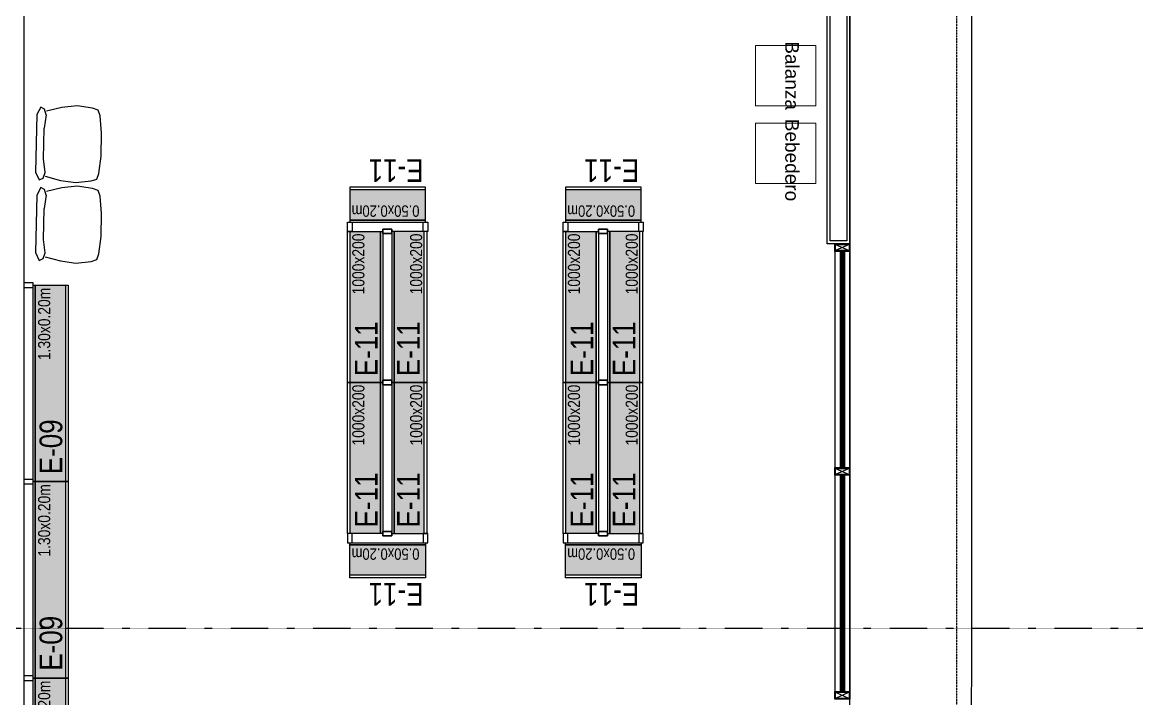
# Model space of a CAD drawing. Header units: millimetres. Extents: x 2698011 to 2856548, y 1019778 to 1210064.
# Drawn here: x 2810043 to 2817413, y 1128739 to 1133215 of the extents above; entities that cross this region are included whole.
import ezdxf
from ezdxf.enums import TextEntityAlignment as Align

# ---------------------------------------------------------------- set-up
doc = ezdxf.new("R2010")
doc.units = ezdxf.units.MM
for name, pattern in [('CONTINUA', [0]), ('DASHDOT2', [0.5, 0.25, -0.125, 0, -0.125]), ('DASHED', [19.05, 12.7, -6.35]), ('HIDDEN', [0.375, 0.25, -0.125])]:
    doc.linetypes.add(name, pattern=pattern)
for name, color, linetype in [('.corte', 9, 'Continuous'), ('.REVOQUE', 9, 'Continuous'), ('ABERTURA', 9, 'CONTINUA'), ('Bloques borde', 9, 'Continuous'), ('equipamiento', 9, 'Continuous'), ('Mampostería', 9, 'Continuous'), ('piso', 9, 'Continuous'), ('PROYECCIONES', 9, 'DASHED'), ('Y- TEXTOS', 9, 'Continuous')]:
    doc.layers.add(name, color=color, linetype=linetype)
for name, color, linetype, lineweight in [('_ textos', 9, 'Continuous', 5), ('P E11', 9, 'Continuous', 0), ('Y_ PERFILES', 9, 'Continuous', 0)]:
    doc.layers.add(name, color=color, linetype=linetype, lineweight=lineweight)
doc.styles.add('ARIAL NARROW', font='ARIALN.TTF')
doc.styles.add('esc 1.75', font='arial.ttf', dxfattribs={"height": 0.135})

# ---------------------------------------------------------------- blocks, each defined once
blk = doc.blocks.new('MM500x200-60 m')
blk.add_hatch(color=256).paths.add_polyline_path([(0.515, 0.0748), (0.515, 0.2748), (0.015, 0.2748), (0.015, 0.0748)])
at = {"layer": 'Bloques borde'}
for p, q in [((0.015, 0.293), (0.515, 0.293)), ((0.015, 0.0748), (0.015, 0.293)), ((0.015, 0.2748), (0.515, 0.2748)), ((0.515, 0.293), (0.515, 0.0748)), ((0.515, 0.0748), (0.015, 0.0748))]:
    blk.add_line(p, q, dxfattribs=at)
for points in [[(0.515, 0.0748), (0.515, 0.06), (0.015, 0.06), (0.015, 0.0748)], [(0.03, 0), (0.03, 0.06), (0, 0.06), (0, 0)], [(0.53, 0), (0.53, 0.06), (0.5, 0.06), (0.5, 0)]]:
    blk.add_lwpolyline(points, close=True, dxfattribs=at)
at = {"layer": '_ textos', "style": 'ARIAL NARROW'}
blk.add_attdef('S-01', (0.028, 0.3265), '', height=0.15, dxfattribs=at)
blk.add_attdef('0.50X0.20M', text='', height=0.075, dxfattribs=at).set_placement((0.5031, 0.1352), align=Align.MIDDLE_RIGHT)
blk = doc.blocks.new('MM1300x200-60 m')
blk.add_hatch(color=256).paths.add_polyline_path([(1315, 274.8), (15, 274.8), (15, 74.8), (1315, 74.8)])
at = {"layer": 'Bloques borde'}
for p, q in [((1315, 293), (15, 293)), ((15, 293), (15, 74.8)), ((1315, 274.8), (15, 274.8)), ((1315, 74.8), (1315, 293)), ((15, 74.8), (1315, 74.8))]:
    blk.add_line(p, q, dxfattribs=at)
for points in [[(15, 74.8), (15, 60), (1315, 60), (1315, 74.8)], [(0, 0), (0, 60), (30, 60), (30, 0)], [(1300, 0), (1300, 60), (1330, 60), (1330, 0)]]:
    blk.add_lwpolyline(points, close=True, dxfattribs=at)
at = {"layer": '_ textos', "style": 'ARIAL NARROW'}
blk.add_attdef('S-01', (64, 105.2), '', height=150, dxfattribs=at)
blk.add_attdef('1.30X0.20M', text='', height=80, dxfattribs=at).set_placement((1297.6, 134.5), align=Align.MIDDLE_RIGHT)
blk = doc.blocks.new('MHPLS036')
at = {"color": 0, "linetype": 'ByBlock'}
for p, q in [((-0.4064, 0.2413), (-0.4318, 0.1905)), ((-0.381, 0.2286), (-0.4064, 0.2413)), ((-0.3683, 0.1905), (-0.381, 0.2286)), ((-0.2667, 0.2413), (-0.3683, 0.2159)), ((-0.1651, 0.254), (-0.2667, 0.2413)), ((-0.0635, 0.2413), (-0.1651, 0.254)), ((-0.0254, 0.2286), (-0.0635, 0.2413)), ((-0.0127, 0.1905), (-0.0254, 0.2286)), ((-0.4318, 0.1905), (-0.4318, -0.1905)), ((-0.3683, 0.1905), (-0.381, 0.1016)), ((0, 0.0762), (-0.0127, 0.1905)), ((-0.381, -0.1016), (-0.381, 0.1016)), ((0, -0.0762), (0, 0.0762)), ((-0.3683, -0.1905), (-0.381, -0.1016)), ((-0.0127, -0.1905), (0, -0.0762)), ((-0.4318, -0.1905), (-0.4064, -0.2413)), ((-0.381, -0.2286), (-0.3683, -0.1905)), ((-0.3683, -0.2159), (-0.2667, -0.2413)), ((-0.0254, -0.2286), (-0.0127, -0.1905)), ((-0.4064, -0.2413), (-0.381, -0.2286)), ((-0.2667, -0.2413), (-0.1651, -0.254)), ((-0.1651, -0.254), (-0.0635, -0.2413)), ((-0.0635, -0.2413), (-0.0254, -0.2286))]:
    blk.add_line(p, q, dxfattribs=at)
blk = doc.blocks.new('MM1000x200-60')
blk.add_hatch(color=256).paths.add_polyline_path([(1015, 274.8), (15, 274.8), (15, 74.8), (1015, 74.8)])
at = {"layer": 'Bloques borde'}
for p, q in [((1015, 293), (15, 293)), ((15, 293), (15, 74.8)), ((1015, 274.8), (15, 274.8)), ((1015, 74.8), (1015, 293)), ((15, 74.8), (1015, 74.8))]:
    blk.add_line(p, q, dxfattribs=at)
for points in [[(15, 74.8), (15, 60), (1015, 60), (1015, 74.8)], [(0, 0), (0, 60), (30, 60), (30, 0)], [(1000, 0), (1000, 60), (1030, 60), (1030, 0)]]:
    blk.add_lwpolyline(points, close=True, dxfattribs=at)
at = {"layer": 'Y- TEXTOS', "style": 'ARIAL NARROW'}
blk.add_attdef('S-01', (75, 329.9), '', height=150, dxfattribs=at)
blk.add_attdef('1000X200', text='', height=100, dxfattribs=at).set_placement((1000, 94.8), align=Align.RIGHT)

msp = doc.modelspace()

# ---------------------------------------------------------------- linework, layer by layer
at = {"layer": '.corte', "linetype": 'DASHDOT2', "ltscale": 2}
msp.add_line((2737475.849, 1129202.793), (2831748.487, 1129207.141), dxfattribs=at)
at = {"layer": '.REVOQUE'}
msp.add_lwpolyline([(2809903.028, 1138126.998), (2809903.007, 1140733.705), (2810053.007, 1140733.705), (2810053.007, 1140485.077), (2815516.046, 1140485.077), (2815516.108, 1131749.138), (2815366.108, 1131749.138), (2815366.046, 1140335.077), (2810053.008, 1140335.077), (2810053.049, 1121160.661), (2809903.049, 1121160.661)], dxfattribs=at)
at = {"layer": 'ABERTURA', "linetype": 'ByBlock'}
for p, q in [((2815416.11, 1131699.138), (2815416.11, 1130267.805)), ((2815451.11, 1131699.138), (2815451.11, 1130267.805)), ((2815461.11, 1131684.138), (2815461.11, 1130270.305)), ((2815466.11, 1131696.638), (2815466.11, 1130270.305)), ((2815471.11, 1131684.138), (2815471.11, 1130270.305)), ((2815481.11, 1131699.138), (2815481.11, 1130267.805)), ((2815516.11, 1131699.138), (2815516.11, 1130267.805)), ((2815416.11, 1130217.805), (2815416.109, 1128786.472)), ((2815451.11, 1130217.805), (2815451.109, 1128786.472)), ((2815461.11, 1130202.805), (2815461.109, 1128788.972)), ((2815466.11, 1130215.305), (2815466.109, 1128788.972)), ((2815471.11, 1130202.805), (2815471.109, 1128788.972)), ((2815481.11, 1130217.805), (2815481.109, 1128786.472)), ((2815516.11, 1130217.805), (2815516.109, 1128786.472))]:
    msp.add_line(p, q, dxfattribs=at)
for points in [[(2815516.11, 1131699.138), (2815416.11, 1131699.138), (2815416.11, 1131749.138), (2815516.11, 1131749.138)], [(2815511.11, 1131704.138), (2815421.11, 1131704.138), (2815421.11, 1131744.138), (2815511.11, 1131744.138)], [(2815516.109, 1130217.805), (2815416.109, 1130217.805), (2815416.109, 1130267.805), (2815516.109, 1130267.805)], [(2815511.109, 1130222.805), (2815421.109, 1130222.805), (2815421.109, 1130262.805), (2815511.109, 1130262.805)], [(2815516.109, 1128736.472), (2815416.109, 1128736.472), (2815416.109, 1128786.472), (2815516.109, 1128786.472)], [(2815511.109, 1128741.472), (2815421.109, 1128741.472), (2815421.109, 1128781.472), (2815511.109, 1128781.472)]]:
    msp.add_lwpolyline(points, close=True, dxfattribs=at)
for points in [[(2815421.11, 1131744.138), (2815511.11, 1131704.138)], [(2815511.11, 1131744.138), (2815421.11, 1131704.138)], [(2815473.61, 1131684.138), (2815471.11, 1131684.138), (2815471.11, 1131696.638), (2815461.11, 1131696.638), (2815461.11, 1131684.138), (2815458.61, 1131684.138), (2815458.61, 1131699.138), (2815473.61, 1131699.138), (2815473.61, 1131684.138)], [(2815473.61, 1130282.805), (2815471.11, 1130282.805), (2815471.11, 1130270.305), (2815461.11, 1130270.305), (2815461.11, 1130282.805), (2815458.61, 1130282.805), (2815458.61, 1130267.805), (2815473.61, 1130267.805), (2815473.61, 1130282.805)], [(2815421.109, 1130262.805), (2815511.109, 1130222.805)], [(2815511.109, 1130262.805), (2815421.109, 1130222.805)], [(2815473.609, 1130202.805), (2815471.109, 1130202.805), (2815471.109, 1130215.305), (2815461.109, 1130215.305), (2815461.109, 1130202.805), (2815458.609, 1130202.805), (2815458.609, 1130217.805), (2815473.609, 1130217.805), (2815473.609, 1130202.805)], [(2815473.609, 1128801.472), (2815471.109, 1128801.472), (2815471.109, 1128788.972), (2815461.109, 1128788.972), (2815461.109, 1128801.472), (2815458.609, 1128801.472), (2815458.609, 1128786.472), (2815473.609, 1128786.472), (2815473.609, 1128801.472)], [(2815421.109, 1128781.472), (2815511.109, 1128741.472)], [(2815511.109, 1128781.472), (2815421.109, 1128741.472)]]:
    msp.add_lwpolyline(points, dxfattribs=at)
at = {"layer": 'Mampostería'}
msp.add_lwpolyline([(2809923.012, 1138126.998), (2809923.007, 1140713.705), (2810033.007, 1140713.705), (2810033.007, 1140465.077), (2815496.046, 1140465.077), (2815496.108, 1131769.138), (2815386.108, 1131769.138), (2815386.046, 1140355.077), (2810033.007, 1140355.077), (2810033.012, 1138126.998), (2809923.012, 1138126.998)], dxfattribs=at)
at = {"layer": 'piso'}
msp.add_lwpolyline([(2811341.508, 1157580.661), (2811341.507, 1142560.656), (2816324.536, 1142560.668), (2816316.113, 1120569.088), (2811333.058, 1120569.09), (2811333.095, 1116243.759), (2761193.082, 1116243.759), (2761193.082, 1154500.718), (2762493.082, 1154500.718), (2762493.082, 1117543.759), (2810033.084, 1117543.759), (2810033.084, 1121869.09), (2815516.109, 1121869.088), (2815516.046, 1140485.077), (2810053.007, 1140485.065), (2810053.084, 1157580.661), (2811341.508, 1157580.661)], dxfattribs=at)
at = {"layer": 'PROYECCIONES', "linetype": 'HIDDEN'}
msp.add_lwpolyline([(2810033.084, 1121160.661), (2816224.536, 1121160.661), (2816224.536, 1140485.078), (2815516.046, 1140485.077)], dxfattribs=at)
at = {"layer": 'Y_ PERFILES', "elevation": 0.022}
for points in [[(2815291.769, 1132660.953), (2815291.769, 1133060.953), (2814891.769, 1133060.953), (2814891.769, 1132660.953), (2815291.769, 1132660.953)], [(2815291.769, 1132147.866), (2815291.769, 1132547.866), (2814891.769, 1132547.866), (2814891.769, 1132147.866), (2815291.769, 1132147.866)]]:
    msp.add_lwpolyline(points, dxfattribs=at)

# ---------------------------------------------------------------- block references
at = {"layer": 'equipamiento', "xscale": 1000, "yscale": 1000, "zscale": 1000, "rotation": 358.8881253088702}
for p in [(2810566.271, 1132404.736, 0), (2810566.271, 1131872.62, 0)]:
    msp.add_blockref('MHPLS036', p, dxfattribs=at)
at = {"layer": 'P E11'}
ref = msp.add_blockref('MM500x200-60 m', (2812724.079, 1131831.18, 0.022), dxfattribs=dict(at, xscale=-1000, yscale=1000, zscale=1000))
ref.add_attrib('0.50X0.20M', '0.50x0.20m', dxfattribs={"layer": '_ textos', "height": 75, "rotation": 180, "style": 'ARIAL NARROW'}).set_placement((2812220.931, 1131965.415, 0.022), align=Align.MIDDLE_RIGHT)
ref.add_attrib('S-01', 'E-11', (2812696.121, 1132308.281, 0.022), dxfattribs={"layer": '_ textos', "height": 150, "rotation": 180, "style": 'ARIAL NARROW'})
ref = msp.add_blockref('MM500x200-60 m', (2814150.079, 1131831.18, 0.022), dxfattribs=dict(at, xscale=-1000, yscale=1000, zscale=1000))
ref.add_attrib('0.50X0.20M', '0.50x0.20m', dxfattribs={"layer": '_ textos', "height": 75, "rotation": 180, "style": 'ARIAL NARROW'}).set_placement((2813646.931, 1131965.415, 0.022), align=Align.MIDDLE_RIGHT)
ref.add_attrib('S-01', 'E-11', (2814122.121, 1132308.281, 0.022), dxfattribs={"layer": '_ textos', "height": 150, "rotation": 180, "style": 'ARIAL NARROW'})
ref = msp.add_blockref('MM1000x200-60', (2812487.079, 1131846.18, 0.022), dxfattribs=dict(at, xscale=-1, rotation=90))
ref.add_attrib('S-01', 'E-11', (2812393.01, 1130872.692, 0.022), dxfattribs={"layer": 'Y- TEXTOS', "color": 7, "height": 150, "rotation": 270, "style": 'ARIAL NARROW', "text_generation_flag": 6})
ref.add_attrib('1000X200', '1000x200', dxfattribs={"layer": 'Y- TEXTOS', "color": 7, "height": 80, "rotation": 270, "style": 'ARIAL NARROW', "text_generation_flag": 6}).set_placement((2812305.519, 1131816.84, 0.022), align=Align.RIGHT)
ref = msp.add_blockref('MM1000x200-60', (2812487.079, 1131846.18, 0.022), dxfattribs=dict(at, xscale=-1, rotation=90))
ref.add_attrib('S-01', 'E-11', (2812393.01, 1130872.692, 0.022), dxfattribs={"layer": 'Y- TEXTOS', "color": 7, "height": 150, "rotation": 270, "style": 'ARIAL NARROW', "text_generation_flag": 6})
ref.add_attrib('1000X200', '1000x200', dxfattribs={"layer": 'Y- TEXTOS', "color": 7, "height": 80, "rotation": 270, "style": 'ARIAL NARROW', "text_generation_flag": 6}).set_placement((2812305.519, 1131816.84, 0.022), align=Align.RIGHT)
ref = msp.add_blockref('MM1000x200-60', (2812427.079, 1131846.18, 0.022), dxfattribs=dict(at, rotation=270))
ref.add_attrib('S-01', 'E-11', (2812671.763, 1130872.692, 0.022), dxfattribs={"layer": 'Y- TEXTOS', "color": 7, "height": 150, "rotation": 270, "style": 'ARIAL NARROW', "text_generation_flag": 6})
ref.add_attrib('1000X200', '1000x200', dxfattribs={"layer": 'Y- TEXTOS', "color": 7, "height": 80, "rotation": 270, "style": 'ARIAL NARROW', "text_generation_flag": 6}).set_placement((2812687.603, 1131816.84, 0.022), align=Align.RIGHT)
ref = msp.add_blockref('MM1000x200-60', (2812427.079, 1131846.18, 0.022), dxfattribs=dict(at, rotation=270))
ref.add_attrib('S-01', 'E-11', (2812671.763, 1130872.692, 0.022), dxfattribs={"layer": 'Y- TEXTOS', "color": 7, "height": 150, "rotation": 270, "style": 'ARIAL NARROW', "text_generation_flag": 6})
ref.add_attrib('1000X200', '1000x200', dxfattribs={"layer": 'Y- TEXTOS', "color": 7, "height": 80, "rotation": 270, "style": 'ARIAL NARROW', "text_generation_flag": 6}).set_placement((2812687.603, 1131816.84, 0.022), align=Align.RIGHT)
ref = msp.add_blockref('MM1000x200-60', (2813913.079, 1131846.18, 0.022), dxfattribs=dict(at, xscale=-1, rotation=90))
ref.add_attrib('S-01', 'E-11', (2813819.01, 1130872.692, 0.022), dxfattribs={"layer": 'Y- TEXTOS', "color": 7, "height": 150, "rotation": 270, "style": 'ARIAL NARROW', "text_generation_flag": 6})
ref.add_attrib('1000X200', '1000x200', dxfattribs={"layer": 'Y- TEXTOS', "color": 7, "height": 80, "rotation": 270, "style": 'ARIAL NARROW', "text_generation_flag": 6}).set_placement((2813731.519, 1131816.84, 0.022), align=Align.RIGHT)
ref = msp.add_blockref('MM1000x200-60', (2813913.079, 1131846.18, 0.022), dxfattribs=dict(at, xscale=-1, rotation=90))
ref.add_attrib('S-01', 'E-11', (2813819.01, 1130872.692, 0.022), dxfattribs={"layer": 'Y- TEXTOS', "color": 7, "height": 150, "rotation": 270, "style": 'ARIAL NARROW', "text_generation_flag": 6})
ref.add_attrib('1000X200', '1000x200', dxfattribs={"layer": 'Y- TEXTOS', "color": 7, "height": 80, "rotation": 270, "style": 'ARIAL NARROW', "text_generation_flag": 6}).set_placement((2813731.519, 1131816.84, 0.022), align=Align.RIGHT)
ref = msp.add_blockref('MM1000x200-60', (2813853.079, 1131846.18, 0.022), dxfattribs=dict(at, rotation=270))
ref.add_attrib('S-01', 'E-11', (2814097.763, 1130872.692, 0.022), dxfattribs={"layer": 'Y- TEXTOS', "color": 7, "height": 150, "rotation": 270, "style": 'ARIAL NARROW', "text_generation_flag": 6})
ref.add_attrib('1000X200', '1000x200', dxfattribs={"layer": 'Y- TEXTOS', "color": 7, "height": 80, "rotation": 270, "style": 'ARIAL NARROW', "text_generation_flag": 6}).set_placement((2814113.603, 1131816.84, 0.022), align=Align.RIGHT)
ref = msp.add_blockref('MM1000x200-60', (2813853.079, 1131846.18, 0.022), dxfattribs=dict(at, rotation=270))
ref.add_attrib('S-01', 'E-11', (2814097.763, 1130872.692, 0.022), dxfattribs={"layer": 'Y- TEXTOS', "color": 7, "height": 150, "rotation": 270, "style": 'ARIAL NARROW', "text_generation_flag": 6})
ref.add_attrib('1000X200', '1000x200', dxfattribs={"layer": 'Y- TEXTOS', "color": 7, "height": 80, "rotation": 270, "style": 'ARIAL NARROW', "text_generation_flag": 6}).set_placement((2814113.603, 1131816.84, 0.022), align=Align.RIGHT)
ref = msp.add_blockref('MM1300x200-60 m', (2810054.149, 1130160.594, 0.022), dxfattribs=dict(at, xscale=-1, rotation=270))
ref.add_attrib('S-01', 'E-09', (2810307.433, 1130224.557, 0.022), dxfattribs={"layer": '_ textos', "height": 150, "rotation": 90, "style": 'ARIAL NARROW'})
ref.add_attrib('1.30X0.20M', '1.30x0.20m', dxfattribs={"layer": '_ textos', "height": 80, "rotation": 90, "style": 'ARIAL NARROW'}).set_placement((2810187.575, 1131458.209, 0.022), align=Align.MIDDLE_RIGHT)
ref = msp.add_blockref('MM1000x200-60', (2812487.079, 1130846.18, 0.022), dxfattribs=dict(at, xscale=-1, rotation=90))
ref.add_attrib('S-01', 'E-11', (2812393.01, 1129872.692, 0.022), dxfattribs={"layer": 'Y- TEXTOS', "color": 7, "height": 150, "rotation": 270, "style": 'ARIAL NARROW', "text_generation_flag": 6})
ref.add_attrib('1000X200', '1000x200', dxfattribs={"layer": 'Y- TEXTOS', "color": 7, "height": 80, "rotation": 270, "style": 'ARIAL NARROW', "text_generation_flag": 6}).set_placement((2812305.519, 1130816.84, 0.022), align=Align.RIGHT)
ref = msp.add_blockref('MM1000x200-60', (2812487.079, 1130846.18, 0.022), dxfattribs=dict(at, xscale=-1, rotation=90))
ref.add_attrib('S-01', 'E-11', (2812393.01, 1129872.692, 0.022), dxfattribs={"layer": 'Y- TEXTOS', "color": 7, "height": 150, "rotation": 270, "style": 'ARIAL NARROW', "text_generation_flag": 6})
ref.add_attrib('1000X200', '1000x200', dxfattribs={"layer": 'Y- TEXTOS', "color": 7, "height": 80, "rotation": 270, "style": 'ARIAL NARROW', "text_generation_flag": 6}).set_placement((2812305.519, 1130816.84, 0.022), align=Align.RIGHT)
ref = msp.add_blockref('MM1000x200-60', (2812427.079, 1130846.18, 0.022), dxfattribs=dict(at, rotation=270))
ref.add_attrib('S-01', 'E-11', (2812671.763, 1129872.692, 0.022), dxfattribs={"layer": 'Y- TEXTOS', "color": 7, "height": 150, "rotation": 270, "style": 'ARIAL NARROW', "text_generation_flag": 6})
ref.add_attrib('1000X200', '1000x200', dxfattribs={"layer": 'Y- TEXTOS', "color": 7, "height": 80, "rotation": 270, "style": 'ARIAL NARROW', "text_generation_flag": 6}).set_placement((2812687.603, 1130816.84, 0.022), align=Align.RIGHT)
ref = msp.add_blockref('MM1000x200-60', (2812427.079, 1130846.18, 0.022), dxfattribs=dict(at, rotation=270))
ref.add_attrib('S-01', 'E-11', (2812671.763, 1129872.692, 0.022), dxfattribs={"layer": 'Y- TEXTOS', "color": 7, "height": 150, "rotation": 270, "style": 'ARIAL NARROW', "text_generation_flag": 6})
ref.add_attrib('1000X200', '1000x200', dxfattribs={"layer": 'Y- TEXTOS', "color": 7, "height": 80, "rotation": 270, "style": 'ARIAL NARROW', "text_generation_flag": 6}).set_placement((2812687.603, 1130816.84, 0.022), align=Align.RIGHT)
ref = msp.add_blockref('MM1000x200-60', (2813913.079, 1130846.18, 0.022), dxfattribs=dict(at, xscale=-1, rotation=90))
ref.add_attrib('S-01', 'E-11', (2813819.01, 1129872.692, 0.022), dxfattribs={"layer": 'Y- TEXTOS', "color": 7, "height": 150, "rotation": 270, "style": 'ARIAL NARROW', "text_generation_flag": 6})
ref.add_attrib('1000X200', '1000x200', dxfattribs={"layer": 'Y- TEXTOS', "color": 7, "height": 80, "rotation": 270, "style": 'ARIAL NARROW', "text_generation_flag": 6}).set_placement((2813731.519, 1130816.84, 0.022), align=Align.RIGHT)
ref = msp.add_blockref('MM1000x200-60', (2813913.079, 1130846.18, 0.022), dxfattribs=dict(at, xscale=-1, rotation=90))
ref.add_attrib('S-01', 'E-11', (2813819.01, 1129872.692, 0.022), dxfattribs={"layer": 'Y- TEXTOS', "color": 7, "height": 150, "rotation": 270, "style": 'ARIAL NARROW', "text_generation_flag": 6})
ref.add_attrib('1000X200', '1000x200', dxfattribs={"layer": 'Y- TEXTOS', "color": 7, "height": 80, "rotation": 270, "style": 'ARIAL NARROW', "text_generation_flag": 6}).set_placement((2813731.519, 1130816.84, 0.022), align=Align.RIGHT)
ref = msp.add_blockref('MM1000x200-60', (2813853.079, 1130846.18, 0.022), dxfattribs=dict(at, rotation=270))
ref.add_attrib('S-01', 'E-11', (2814097.763, 1129872.692, 0.022), dxfattribs={"layer": 'Y- TEXTOS', "color": 7, "height": 150, "rotation": 270, "style": 'ARIAL NARROW', "text_generation_flag": 6})
ref.add_attrib('1000X200', '1000x200', dxfattribs={"layer": 'Y- TEXTOS', "color": 7, "height": 80, "rotation": 270, "style": 'ARIAL NARROW', "text_generation_flag": 6}).set_placement((2814113.603, 1130816.84, 0.022), align=Align.RIGHT)
ref = msp.add_blockref('MM1000x200-60', (2813853.079, 1130846.18, 0.022), dxfattribs=dict(at, rotation=270))
ref.add_attrib('S-01', 'E-11', (2814097.763, 1129872.692, 0.022), dxfattribs={"layer": 'Y- TEXTOS', "color": 7, "height": 150, "rotation": 270, "style": 'ARIAL NARROW', "text_generation_flag": 6})
ref.add_attrib('1000X200', '1000x200', dxfattribs={"layer": 'Y- TEXTOS', "color": 7, "height": 80, "rotation": 270, "style": 'ARIAL NARROW', "text_generation_flag": 6}).set_placement((2814113.603, 1130816.84, 0.022), align=Align.RIGHT)
ref = msp.add_blockref('MM1300x200-60 m', (2810054.149, 1128860.594, 0.022), dxfattribs=dict(at, xscale=-1, rotation=270))
ref.add_attrib('S-01', 'E-09', (2810307.433, 1128924.557, 0.022), dxfattribs={"layer": '_ textos', "height": 150, "rotation": 90, "style": 'ARIAL NARROW'})
ref.add_attrib('1.30X0.20M', '1.30x0.20m', dxfattribs={"layer": '_ textos', "height": 80, "rotation": 90, "style": 'ARIAL NARROW'}).set_placement((2810187.575, 1130158.209, 0.022), align=Align.MIDDLE_RIGHT)
at = {"layer": 'P E11', "xscale": 1000, "yscale": 1000, "zscale": 1000, "rotation": 180}
for p in [(2812724.079, 1129831.18, 0.022), (2814150.079, 1129831.18, 0.022)]:
    msp.add_blockref('MM500x200-60 m', p, dxfattribs=at).add_auto_attribs({'0.50X0.20M': '0.50x0.20m', 'S-01': 'E-11'})
at = {"layer": 'P E11'}
ref = msp.add_blockref('MM1300x200-60 m', (2810054.149, 1127560.594, 0.022), dxfattribs=dict(at, xscale=-1, rotation=270))
ref.add_attrib('S-01', 'E-09', (2810307.433, 1127624.557, 0.022), dxfattribs={"layer": '_ textos', "height": 150, "rotation": 90, "style": 'ARIAL NARROW'})
ref.add_attrib('1.30X0.20M', '1.30x0.20m', dxfattribs={"layer": '_ textos', "height": 80, "rotation": 90, "style": 'ARIAL NARROW'}).set_placement((2810187.575, 1128858.209, 0.022), align=Align.MIDDLE_RIGHT)

# ---------------------------------------------------------------- texts
at = {"layer": '_ textos', "ltscale": 2, "char_height": 90, "attachment_point": 7, "rotation": 270, "style": 'esc 1.75'}
for s, insert in [('\\A1;Balanza', (2815087.748, 1133089.064, 0.042)), ('\\A1;Bebedero', (2815087.748, 1132575.977, 0.042))]:
    msp.add_mtext(s, dxfattribs=dict(at, insert=insert))

doc.saveas('drawing.dxf')
